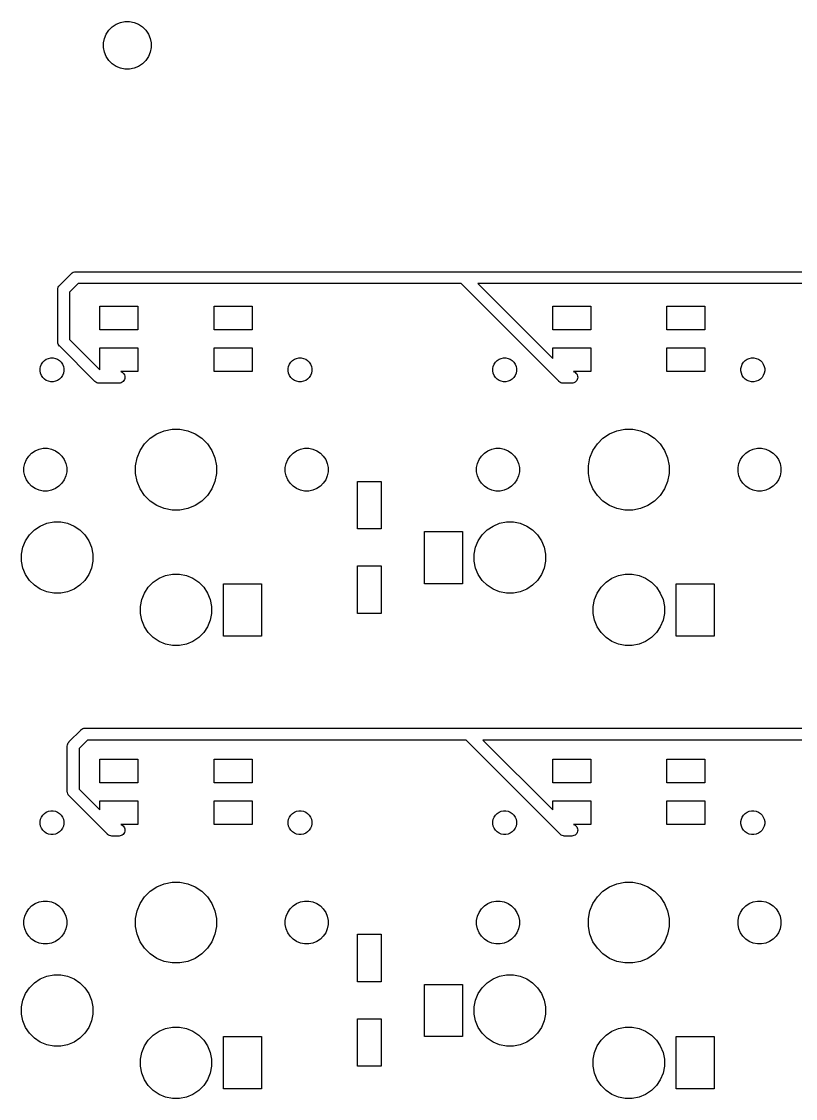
# Model space of a CAD drawing. Extents: x 33 to 239, y -108 to -23.
# Drawn here: x 54.6 to 87.17, y -68.75 to -23.45 of the extents above; entities that cross this region are included whole.
import ezdxf

# ---------------------------------------------------------------- set-up
doc = ezdxf.new("R2010")
doc.units = 0
doc.layers.add('BLACK', color=7, linetype='CONTINUOUS')

msp = doc.modelspace()

# ---------------------------------------------------------------- linework, layer by layer
at = {"layer": 'BLACK', "linetype": 'CONTINUOUS'}
for p, q in [((58.5763, -23.5638), (58.7583, -23.4884)), ((58.7583, -23.4884), (58.9515, -23.45)), ((58.9515, -23.45), (59.1485, -23.45)), ((59.1485, -23.45), (59.3417, -23.4884)), ((59.3417, -23.4884), (59.5237, -23.5638)), ((58.0884, -24.1583), (58.1638, -23.9763)), ((58.1638, -23.9763), (58.2732, -23.8125)), ((58.2732, -23.8125), (58.4125, -23.6732)), ((58.4125, -23.6732), (58.5763, -23.5638)), ((59.5237, -23.5638), (59.6875, -23.6732)), ((59.6875, -23.6732), (59.8268, -23.8125)), ((59.8268, -23.8125), (59.9362, -23.9763)), ((59.9362, -23.9763), (60.0116, -24.1583)), ((58.05, -24.3515), (58.0884, -24.1583)), ((58.05, -24.5485), (58.05, -24.3515)), ((60.0116, -24.1583), (60.05, -24.3515)), ((60.05, -24.3515), (60.05, -24.5485)), ((58.0884, -24.7417), (58.05, -24.5485)), ((58.1638, -24.9237), (58.0884, -24.7417)), ((60.0116, -24.7417), (59.9362, -24.9237)), ((60.05, -24.5485), (60.0116, -24.7417)), ((58.2732, -25.0875), (58.1638, -24.9237)), ((58.4125, -25.2268), (58.2732, -25.0875)), ((58.5763, -25.3362), (58.4125, -25.2268)), ((58.7583, -25.4116), (58.5763, -25.3362)), ((59.5237, -25.3362), (59.3417, -25.4116)), ((59.6875, -25.2268), (59.5237, -25.3362)), ((59.8268, -25.0875), (59.6875, -25.2268)), ((59.9362, -24.9237), (59.8268, -25.0875)), ((58.9515, -25.45), (58.7583, -25.4116)), ((59.1485, -25.45), (58.9515, -25.45)), ((59.3417, -25.4116), (59.1485, -25.45)), ((56.826, -33.9786), (56.875, -33.9738)), ((56.875, -33.9738), (56.8873, -33.975)), ((73.1902, -33.975), (73.2025, -33.9738)), ((73.2025, -33.9738), (73.2148, -33.975)), ((56.2069, -34.5395), (56.6895, -34.0569)), ((56.6895, -34.0569), (56.6974, -34.0474)), ((56.6974, -34.0474), (56.7354, -34.0161)), ((56.7354, -34.0161), (56.7789, -33.9929)), ((56.7789, -33.9929), (56.826, -33.9786)), ((56.8873, -33.975), (73.1902, -33.975)), ((73.2148, -33.975), (92.3002, -33.975)), ((56.1238, -34.725), (56.1286, -34.676)), ((56.125, -34.7373), (56.1238, -34.725)), ((56.125, -36.9127), (56.125, -34.7373)), ((56.1286, -34.676), (56.1429, -34.6289)), ((56.1429, -34.6289), (56.1661, -34.5854)), ((56.1661, -34.5854), (56.1974, -34.5474)), ((56.1974, -34.5474), (56.2069, -34.5395)), ((56.9786, -34.475), (56.625, -34.8286)), ((56.625, -34.8286), (56.625, -36.8214)), ((73.0989, -34.475), (56.9786, -34.475)), ((77.2045, -38.5806), (73.0989, -34.475)), ((92.2089, -34.475), (73.806, -34.475)), ((73.806, -34.475), (76.95, -37.6189)), ((57.9, -36.425), (57.9, -35.425)), ((57.9, -35.425), (59.5, -35.425)), ((59.5, -35.425), (59.5, -36.425)), ((62.7, -36.425), (62.7, -35.425)), ((62.7, -35.425), (64.3, -35.425)), ((64.3, -35.425), (64.3, -36.425)), ((76.95, -36.425), (76.95, -35.425)), ((76.95, -35.425), (78.55, -35.425)), ((78.55, -35.425), (78.55, -36.425)), ((81.75, -36.425), (81.75, -35.425)), ((81.75, -35.425), (83.35, -35.425)), ((83.35, -35.425), (83.35, -36.425)), ((59.5, -36.425), (57.9, -36.425)), ((64.3, -36.425), (62.7, -36.425)), ((78.55, -36.425), (76.95, -36.425)), ((83.35, -36.425), (81.75, -36.425)), ((56.1238, -36.925), (56.125, -36.9127)), ((56.125, -36.9373), (56.1238, -36.925)), ((56.1286, -36.974), (56.125, -36.9373)), ((56.1429, -37.0211), (56.1286, -36.974)), ((56.1661, -37.0646), (56.1429, -37.0211)), ((56.1974, -37.1026), (56.1661, -37.0646)), ((56.2069, -37.1105), (56.1974, -37.1026)), ((57.677, -38.5806), (56.2069, -37.1105)), ((56.625, -36.8214), (57.9, -38.0964)), ((57.9, -38.0964), (57.9, -37.175)), ((57.9, -37.175), (59.5, -37.175)), ((59.5, -37.175), (59.5, -38.175)), ((62.7, -38.175), (62.7, -37.175)), ((62.7, -37.175), (64.3, -37.175)), ((64.3, -37.175), (64.3, -38.175)), ((76.95, -37.6189), (76.95, -37.175)), ((76.95, -37.175), (78.55, -37.175)), ((78.55, -37.175), (78.55, -38.175)), ((81.75, -38.175), (81.75, -37.175)), ((81.75, -37.175), (83.35, -37.175)), ((83.35, -37.175), (83.35, -38.175)), ((55.38, -38.0508), (55.3992, -37.9542)), ((55.38, -38.1492), (55.38, -38.0508)), ((55.3992, -37.9542), (55.4369, -37.8632)), ((55.4369, -37.8632), (55.4916, -37.7813)), ((55.4916, -37.7813), (55.5613, -37.7116)), ((55.5613, -37.7116), (55.6432, -37.6569)), ((55.6432, -37.6569), (55.7342, -37.6192)), ((55.7342, -37.6192), (55.8308, -37.6)), ((55.8308, -37.6), (55.9292, -37.6)), ((55.9292, -37.6), (56.0258, -37.6192)), ((56.0258, -37.6192), (56.1168, -37.6569)), ((56.1168, -37.6569), (56.1987, -37.7116)), ((56.1987, -37.7116), (56.2684, -37.7813)), ((56.2684, -37.7813), (56.3231, -37.8632)), ((56.3231, -37.8632), (56.3608, -37.9542)), ((56.3608, -37.9542), (56.38, -38.0508)), ((56.38, -38.0508), (56.38, -38.1492)), ((65.82, -38.0508), (65.8392, -37.9542)), ((65.82, -38.1492), (65.82, -38.0508)), ((65.8392, -37.9542), (65.8769, -37.8632)), ((65.8769, -37.8632), (65.9316, -37.7813)), ((65.9316, -37.7813), (66.0013, -37.7116)), ((66.0013, -37.7116), (66.0832, -37.6569)), ((66.0832, -37.6569), (66.1742, -37.6192)), ((66.1742, -37.6192), (66.2708, -37.6)), ((66.2708, -37.6), (66.3692, -37.6)), ((66.3692, -37.6), (66.4658, -37.6192)), ((66.4658, -37.6192), (66.5568, -37.6569)), ((66.5568, -37.6569), (66.6387, -37.7116)), ((66.6387, -37.7116), (66.7084, -37.7813)), ((66.7084, -37.7813), (66.7631, -37.8632)), ((66.7631, -37.8632), (66.8008, -37.9542)), ((66.8008, -37.9542), (66.82, -38.0508)), ((66.82, -38.0508), (66.82, -38.1492)), ((74.43, -38.0508), (74.4492, -37.9542)), ((74.43, -38.1492), (74.43, -38.0508)), ((74.4492, -37.9542), (74.4869, -37.8632)), ((74.4869, -37.8632), (74.5416, -37.7813)), ((74.5416, -37.7813), (74.6113, -37.7116)), ((74.6113, -37.7116), (74.6932, -37.6569)), ((74.6932, -37.6569), (74.7842, -37.6192)), ((74.7842, -37.6192), (74.8808, -37.6)), ((74.8808, -37.6), (74.9792, -37.6)), ((74.9792, -37.6), (75.0758, -37.6192)), ((75.0758, -37.6192), (75.1668, -37.6569)), ((75.1668, -37.6569), (75.2487, -37.7116)), ((75.2487, -37.7116), (75.3184, -37.7813)), ((75.3184, -37.7813), (75.3731, -37.8632)), ((75.3731, -37.8632), (75.4108, -37.9542)), ((75.4108, -37.9542), (75.43, -38.0508)), ((75.43, -38.0508), (75.43, -38.1492)), ((84.87, -38.0508), (84.8892, -37.9542)), ((84.87, -38.1492), (84.87, -38.0508)), ((84.8892, -37.9542), (84.9269, -37.8632)), ((84.9269, -37.8632), (84.9816, -37.7813)), ((84.9816, -37.7813), (85.0513, -37.7116)), ((85.0513, -37.7116), (85.1332, -37.6569)), ((85.1332, -37.6569), (85.2242, -37.6192)), ((85.2242, -37.6192), (85.3208, -37.6)), ((85.3208, -37.6), (85.4192, -37.6)), ((85.4192, -37.6), (85.5158, -37.6192)), ((85.5158, -37.6192), (85.6068, -37.6569)), ((85.6068, -37.6569), (85.6887, -37.7116)), ((85.6887, -37.7116), (85.7584, -37.7813)), ((85.7584, -37.7813), (85.8131, -37.8632)), ((85.8131, -37.8632), (85.8508, -37.9542)), ((85.8508, -37.9542), (85.87, -38.0508)), ((85.87, -38.0508), (85.87, -38.1492)), ((55.3992, -38.2458), (55.38, -38.1492)), ((55.4369, -38.3368), (55.3992, -38.2458)), ((55.4916, -38.4187), (55.4369, -38.3368)), ((55.5613, -38.4884), (55.4916, -38.4187)), ((55.6432, -38.5431), (55.5613, -38.4884)), ((56.1987, -38.4884), (56.1168, -38.5431)), ((56.2684, -38.4187), (56.1987, -38.4884)), ((56.3231, -38.3368), (56.2684, -38.4187)), ((56.3608, -38.2458), (56.3231, -38.3368)), ((56.38, -38.1492), (56.3608, -38.2458)), ((59.5, -38.175), (58.7783, -38.175)), ((58.7783, -38.175), (58.7961, -38.1804)), ((58.7961, -38.1804), (58.8396, -38.2036)), ((58.8396, -38.2036), (58.8776, -38.2349)), ((58.8776, -38.2349), (58.9089, -38.2729)), ((58.9089, -38.2729), (58.9321, -38.3164)), ((58.9321, -38.3164), (58.9464, -38.3635)), ((58.9464, -38.4615), (58.9321, -38.5086)), ((58.9464, -38.3635), (58.9512, -38.4125)), ((58.9512, -38.4125), (58.9464, -38.4615)), ((64.3, -38.175), (62.7, -38.175)), ((65.8392, -38.2458), (65.82, -38.1492)), ((65.8769, -38.3368), (65.8392, -38.2458)), ((65.9316, -38.4187), (65.8769, -38.3368)), ((66.0013, -38.4884), (65.9316, -38.4187)), ((66.0832, -38.5431), (66.0013, -38.4884)), ((66.6387, -38.4884), (66.5568, -38.5431)), ((66.7084, -38.4187), (66.6387, -38.4884)), ((66.7631, -38.3368), (66.7084, -38.4187)), ((66.8008, -38.2458), (66.7631, -38.3368)), ((66.82, -38.1492), (66.8008, -38.2458)), ((74.4492, -38.2458), (74.43, -38.1492)), ((74.4869, -38.3368), (74.4492, -38.2458)), ((74.5416, -38.4187), (74.4869, -38.3368)), ((74.6113, -38.4884), (74.5416, -38.4187)), ((74.6932, -38.5431), (74.6113, -38.4884)), ((75.2487, -38.4884), (75.1668, -38.5431)), ((75.3184, -38.4187), (75.2487, -38.4884)), ((75.3731, -38.3368), (75.3184, -38.4187)), ((75.4108, -38.2458), (75.3731, -38.3368)), ((75.43, -38.1492), (75.4108, -38.2458)), ((78.55, -38.175), (77.8283, -38.175)), ((77.8283, -38.175), (77.8461, -38.1804)), ((77.8461, -38.1804), (77.8896, -38.2036)), ((77.8896, -38.2036), (77.9276, -38.2349)), ((77.9276, -38.2349), (77.9589, -38.2729)), ((77.9589, -38.2729), (77.9821, -38.3164)), ((77.9821, -38.3164), (77.9964, -38.3635)), ((77.9964, -38.4615), (77.9821, -38.5086)), ((77.9964, -38.3635), (78.0012, -38.4125)), ((78.0012, -38.4125), (77.9964, -38.4615)), ((83.35, -38.175), (81.75, -38.175)), ((84.8892, -38.2458), (84.87, -38.1492)), ((84.9269, -38.3368), (84.8892, -38.2458)), ((84.9816, -38.4187), (84.9269, -38.3368)), ((85.0513, -38.4884), (84.9816, -38.4187)), ((85.1332, -38.5431), (85.0513, -38.4884)), ((85.6887, -38.4884), (85.6068, -38.5431)), ((85.7584, -38.4187), (85.6887, -38.4884)), ((85.8131, -38.3368), (85.7584, -38.4187)), ((85.8508, -38.2458), (85.8131, -38.3368)), ((85.87, -38.1492), (85.8508, -38.2458)), ((55.7342, -38.5808), (55.6432, -38.5431)), ((55.8308, -38.6), (55.7342, -38.5808)), ((55.9292, -38.6), (55.8308, -38.6)), ((56.0258, -38.5808), (55.9292, -38.6)), ((56.1168, -38.5431), (56.0258, -38.5808)), ((57.6849, -38.5901), (57.677, -38.5806)), ((57.7229, -38.6214), (57.6849, -38.5901)), ((57.7664, -38.6446), (57.7229, -38.6214)), ((57.8135, -38.6589), (57.7664, -38.6446)), ((57.8625, -38.6637), (57.8135, -38.6589)), ((57.8748, -38.6625), (57.8625, -38.6637)), ((58.7123, -38.6625), (57.8748, -38.6625)), ((58.749, -38.6589), (58.7123, -38.6625)), ((58.7961, -38.6446), (58.749, -38.6589)), ((58.8396, -38.6214), (58.7961, -38.6446)), ((58.8776, -38.5901), (58.8396, -38.6214)), ((58.9089, -38.5521), (58.8776, -38.5901)), ((58.9321, -38.5086), (58.9089, -38.5521)), ((66.1742, -38.5808), (66.0832, -38.5431)), ((66.2708, -38.6), (66.1742, -38.5808)), ((66.3692, -38.6), (66.2708, -38.6)), ((66.4658, -38.5808), (66.3692, -38.6)), ((66.5568, -38.5431), (66.4658, -38.5808)), ((74.7842, -38.5808), (74.6932, -38.5431)), ((74.8808, -38.6), (74.7842, -38.5808)), ((74.9792, -38.6), (74.8808, -38.6)), ((75.0758, -38.5808), (74.9792, -38.6)), ((75.1668, -38.5431), (75.0758, -38.5808)), ((77.2124, -38.5901), (77.2045, -38.5806)), ((77.2504, -38.6214), (77.2124, -38.5901)), ((77.2939, -38.6446), (77.2504, -38.6214)), ((77.341, -38.6589), (77.2939, -38.6446)), ((77.3777, -38.6625), (77.341, -38.6589)), ((77.39, -38.6637), (77.3777, -38.6625)), ((77.3777, -38.6625), (77.3777, -38.6625)), ((77.4023, -38.6625), (77.39, -38.6637)), ((77.7623, -38.6625), (77.4023, -38.6625)), ((77.799, -38.6589), (77.7623, -38.6625)), ((77.8461, -38.6446), (77.799, -38.6589)), ((77.8896, -38.6214), (77.8461, -38.6446)), ((77.9276, -38.5901), (77.8896, -38.6214)), ((77.9589, -38.5521), (77.9276, -38.5901)), ((77.9821, -38.5086), (77.9589, -38.5521)), ((85.2242, -38.5808), (85.1332, -38.5431)), ((85.3208, -38.6), (85.2242, -38.5808)), ((85.4192, -38.6), (85.3208, -38.6)), ((85.5158, -38.5808), (85.4192, -38.6)), ((85.6068, -38.5431), (85.5158, -38.5808)), ((60.2947, -40.7935), (60.6041, -40.6653)), ((60.6041, -40.6653), (60.9326, -40.6)), ((60.9326, -40.6), (61.2674, -40.6)), ((61.2674, -40.6), (61.5959, -40.6653)), ((61.5959, -40.6653), (61.9053, -40.7935)), ((79.3447, -40.7935), (79.6541, -40.6653)), ((79.6541, -40.6653), (79.9826, -40.6)), ((79.9826, -40.6), (80.3174, -40.6)), ((80.3174, -40.6), (80.6459, -40.6653)), ((80.6459, -40.6653), (80.9553, -40.7935)), ((59.5935, -41.4947), (59.7795, -41.2163)), ((59.7795, -41.2163), (60.0163, -40.9795)), ((60.0163, -40.9795), (60.2947, -40.7935)), ((61.9053, -40.7935), (62.1837, -40.9795)), ((62.1837, -40.9795), (62.4205, -41.2163)), ((62.4205, -41.2163), (62.6065, -41.4947)), ((78.6435, -41.4947), (78.8295, -41.2163)), ((78.8295, -41.2163), (79.0663, -40.9795)), ((79.0663, -40.9795), (79.3447, -40.7935)), ((80.9553, -40.7935), (81.2337, -40.9795)), ((81.2337, -40.9795), (81.4705, -41.2163)), ((81.4705, -41.2163), (81.6565, -41.4947)), ((54.9009, -41.7263), (55.0263, -41.6009)), ((55.0263, -41.6009), (55.1737, -41.5024)), ((55.1737, -41.5024), (55.3375, -41.4346)), ((55.3375, -41.4346), (55.5114, -41.4)), ((55.5114, -41.4), (55.6886, -41.4)), ((55.6886, -41.4), (55.8625, -41.4346)), ((55.8625, -41.4346), (56.0263, -41.5024)), ((56.0263, -41.5024), (56.1737, -41.6009)), ((56.1737, -41.6009), (56.2991, -41.7263)), ((59.4653, -41.8041), (59.5935, -41.4947)), ((62.6065, -41.4947), (62.7347, -41.8041)), ((65.9009, -41.7263), (66.0263, -41.6009)), ((66.0263, -41.6009), (66.1737, -41.5024)), ((66.1737, -41.5024), (66.3375, -41.4346)), ((66.3375, -41.4346), (66.5114, -41.4)), ((66.5114, -41.4), (66.6886, -41.4)), ((66.6886, -41.4), (66.8625, -41.4346)), ((66.8625, -41.4346), (67.0263, -41.5024)), ((67.0263, -41.5024), (67.1737, -41.6009)), ((67.1737, -41.6009), (67.2991, -41.7263)), ((73.9509, -41.7263), (74.0763, -41.6009)), ((74.0763, -41.6009), (74.2237, -41.5024)), ((74.2237, -41.5024), (74.3875, -41.4346)), ((74.3875, -41.4346), (74.5614, -41.4)), ((74.5614, -41.4), (74.7386, -41.4)), ((74.7386, -41.4), (74.9125, -41.4346)), ((74.9125, -41.4346), (75.0763, -41.5024)), ((75.0763, -41.5024), (75.2237, -41.6009)), ((75.2237, -41.6009), (75.3491, -41.7263)), ((78.5153, -41.8041), (78.6435, -41.4947)), ((81.6565, -41.4947), (81.7847, -41.8041)), ((84.9509, -41.7263), (85.0763, -41.6009)), ((85.0763, -41.6009), (85.2237, -41.5024)), ((85.2237, -41.5024), (85.3875, -41.4346)), ((85.3875, -41.4346), (85.5614, -41.4)), ((85.5614, -41.4), (85.7386, -41.4)), ((85.7386, -41.4), (85.9125, -41.4346)), ((85.9125, -41.4346), (86.0763, -41.5024)), ((86.0763, -41.5024), (86.2237, -41.6009)), ((86.2237, -41.6009), (86.3491, -41.7263)), ((54.7, -42.2114), (54.7346, -42.0375)), ((54.7346, -42.0375), (54.8024, -41.8737)), ((54.8024, -41.8737), (54.9009, -41.7263)), ((56.2991, -41.7263), (56.3976, -41.8737)), ((56.3976, -41.8737), (56.4654, -42.0375)), ((56.4654, -42.0375), (56.5, -42.2114)), ((59.4, -42.1326), (59.4653, -41.8041)), ((62.7347, -41.8041), (62.8, -42.1326)), ((65.7, -42.2114), (65.7346, -42.0375)), ((65.7346, -42.0375), (65.8024, -41.8737)), ((65.8024, -41.8737), (65.9009, -41.7263)), ((67.2991, -41.7263), (67.3976, -41.8737)), ((67.3976, -41.8737), (67.4654, -42.0375)), ((67.4654, -42.0375), (67.5, -42.2114)), ((73.75, -42.2114), (73.7846, -42.0375)), ((73.7846, -42.0375), (73.8524, -41.8737)), ((73.8524, -41.8737), (73.9509, -41.7263)), ((75.3491, -41.7263), (75.4476, -41.8737)), ((75.4476, -41.8737), (75.5154, -42.0375)), ((75.5154, -42.0375), (75.55, -42.2114)), ((78.45, -42.1326), (78.5153, -41.8041)), ((81.7847, -41.8041), (81.85, -42.1326)), ((84.75, -42.2114), (84.7846, -42.0375)), ((84.7846, -42.0375), (84.8524, -41.8737)), ((84.8524, -41.8737), (84.9509, -41.7263)), ((86.3491, -41.7263), (86.4476, -41.8737)), ((86.4476, -41.8737), (86.5154, -42.0375)), ((86.5154, -42.0375), (86.55, -42.2114)), ((54.7, -42.3886), (54.7, -42.2114)), ((54.7346, -42.5625), (54.7, -42.3886)), ((54.8024, -42.7263), (54.7346, -42.5625)), ((56.4654, -42.5625), (56.3976, -42.7263)), ((56.5, -42.3886), (56.4654, -42.5625)), ((56.5, -42.2114), (56.5, -42.3886)), ((59.4, -42.4674), (59.4, -42.1326)), ((59.4653, -42.7959), (59.4, -42.4674)), ((62.8, -42.4674), (62.7347, -42.7959)), ((62.8, -42.1326), (62.8, -42.4674)), ((65.7, -42.3886), (65.7, -42.2114)), ((65.7346, -42.5625), (65.7, -42.3886)), ((65.8024, -42.7263), (65.7346, -42.5625)), ((67.4654, -42.5625), (67.3976, -42.7263)), ((67.5, -42.3886), (67.4654, -42.5625)), ((67.5, -42.2114), (67.5, -42.3886)), ((73.75, -42.3886), (73.75, -42.2114)), ((73.7846, -42.5625), (73.75, -42.3886)), ((73.8524, -42.7263), (73.7846, -42.5625)), ((75.5154, -42.5625), (75.4476, -42.7263)), ((75.55, -42.3886), (75.5154, -42.5625)), ((75.55, -42.2114), (75.55, -42.3886)), ((78.45, -42.4674), (78.45, -42.1326)), ((78.5153, -42.7959), (78.45, -42.4674)), ((81.85, -42.4674), (81.7847, -42.7959)), ((81.85, -42.1326), (81.85, -42.4674)), ((84.75, -42.3886), (84.75, -42.2114)), ((84.7846, -42.5625), (84.75, -42.3886)), ((84.8524, -42.7263), (84.7846, -42.5625)), ((86.5154, -42.5625), (86.4476, -42.7263)), ((86.55, -42.3886), (86.5154, -42.5625)), ((86.55, -42.2114), (86.55, -42.3886)), ((54.9009, -42.8737), (54.8024, -42.7263)), ((55.0263, -42.9991), (54.9009, -42.8737)), ((55.1737, -43.0976), (55.0263, -42.9991)), ((56.1737, -42.9991), (56.0263, -43.0976)), ((56.2991, -42.8737), (56.1737, -42.9991)), ((56.3976, -42.7263), (56.2991, -42.8737)), ((59.5935, -43.1053), (59.4653, -42.7959)), ((62.7347, -42.7959), (62.6065, -43.1053)), ((65.9009, -42.8737), (65.8024, -42.7263)), ((66.0263, -42.9991), (65.9009, -42.8737)), ((66.1737, -43.0976), (66.0263, -42.9991)), ((67.1737, -42.9991), (67.0263, -43.0976)), ((67.2991, -42.8737), (67.1737, -42.9991)), ((67.3976, -42.7263), (67.2991, -42.8737)), ((68.7312, -44.7937), (68.7312, -42.7937)), ((68.7312, -42.7937), (69.7312, -42.7937)), ((69.7312, -42.7937), (69.7312, -44.7937)), ((73.9509, -42.8737), (73.8524, -42.7263)), ((74.0763, -42.9991), (73.9509, -42.8737)), ((74.2237, -43.0976), (74.0763, -42.9991)), ((75.2237, -42.9991), (75.0763, -43.0976)), ((75.3491, -42.8737), (75.2237, -42.9991)), ((75.4476, -42.7263), (75.3491, -42.8737)), ((78.6435, -43.1053), (78.5153, -42.7959)), ((81.7847, -42.7959), (81.6565, -43.1053)), ((84.9509, -42.8737), (84.8524, -42.7263)), ((85.0763, -42.9991), (84.9509, -42.8737)), ((85.2237, -43.0976), (85.0763, -42.9991)), ((86.2237, -42.9991), (86.0763, -43.0976)), ((86.3491, -42.8737), (86.2237, -42.9991)), ((86.4476, -42.7263), (86.3491, -42.8737)), ((55.3375, -43.1654), (55.1737, -43.0976)), ((55.5114, -43.2), (55.3375, -43.1654)), ((55.6886, -43.2), (55.5114, -43.2)), ((55.8625, -43.1654), (55.6886, -43.2)), ((56.0263, -43.0976), (55.8625, -43.1654)), ((59.7795, -43.3837), (59.5935, -43.1053)), ((60.0163, -43.6205), (59.7795, -43.3837)), ((62.4205, -43.3837), (62.1837, -43.6205)), ((62.6065, -43.1053), (62.4205, -43.3837)), ((66.3375, -43.1654), (66.1737, -43.0976)), ((66.5114, -43.2), (66.3375, -43.1654)), ((66.6886, -43.2), (66.5114, -43.2)), ((66.8625, -43.1654), (66.6886, -43.2)), ((67.0263, -43.0976), (66.8625, -43.1654)), ((74.3875, -43.1654), (74.2237, -43.0976)), ((74.5614, -43.2), (74.3875, -43.1654)), ((74.7386, -43.2), (74.5614, -43.2)), ((74.9125, -43.1654), (74.7386, -43.2)), ((75.0763, -43.0976), (74.9125, -43.1654)), ((78.8295, -43.3837), (78.6435, -43.1053)), ((79.0663, -43.6205), (78.8295, -43.3837)), ((81.4705, -43.3837), (81.2337, -43.6205)), ((81.6565, -43.1053), (81.4705, -43.3837)), ((85.3875, -43.1654), (85.2237, -43.0976)), ((85.5614, -43.2), (85.3875, -43.1654)), ((85.7386, -43.2), (85.5614, -43.2)), ((85.9125, -43.1654), (85.7386, -43.2)), ((86.0763, -43.0976), (85.9125, -43.1654)), ((60.2947, -43.8065), (60.0163, -43.6205)), ((60.6041, -43.9347), (60.2947, -43.8065)), ((60.9326, -44), (60.6041, -43.9347)), ((61.5959, -43.9347), (61.2674, -44)), ((61.9053, -43.8065), (61.5959, -43.9347)), ((62.1837, -43.6205), (61.9053, -43.8065)), ((79.3447, -43.8065), (79.0663, -43.6205)), ((79.6541, -43.9347), (79.3447, -43.8065)), ((79.9826, -44), (79.6541, -43.9347)), ((80.6459, -43.9347), (80.3174, -44)), ((80.9553, -43.8065), (80.6459, -43.9347)), ((81.2337, -43.6205), (80.9553, -43.8065)), ((61.2674, -44), (60.9326, -44)), ((80.3174, -44), (79.9826, -44)), ((54.9349, -45.0438), (55.1438, -44.8349)), ((55.1438, -44.8349), (55.3895, -44.6707)), ((55.3895, -44.6707), (55.6625, -44.5576)), ((55.6625, -44.5576), (55.9523, -44.5)), ((55.9523, -44.5), (56.2477, -44.5)), ((56.2477, -44.5), (56.5375, -44.5576)), ((56.5375, -44.5576), (56.8105, -44.6707)), ((56.8105, -44.6707), (57.0562, -44.8349)), ((57.0562, -44.8349), (57.2651, -45.0438)), ((69.7312, -44.7937), (68.7312, -44.7937)), ((73.9849, -45.0438), (74.1938, -44.8349)), ((74.1938, -44.8349), (74.4395, -44.6707)), ((74.4395, -44.6707), (74.7125, -44.5576)), ((74.7125, -44.5576), (75.0023, -44.5)), ((75.0023, -44.5), (75.2977, -44.5)), ((75.2977, -44.5), (75.5875, -44.5576)), ((75.5875, -44.5576), (75.8605, -44.6707)), ((75.8605, -44.6707), (76.1062, -44.8349)), ((76.1062, -44.8349), (76.3151, -45.0438)), ((54.6576, -45.5625), (54.7707, -45.2895)), ((54.7707, -45.2895), (54.9349, -45.0438)), ((57.2651, -45.0438), (57.4293, -45.2895)), ((57.4293, -45.2895), (57.5424, -45.5625)), ((71.55, -47.1), (71.55, -44.9)), ((71.55, -44.9), (73.15, -44.9)), ((73.15, -44.9), (73.15, -47.1)), ((73.7076, -45.5625), (73.8207, -45.2895)), ((73.8207, -45.2895), (73.9849, -45.0438)), ((76.3151, -45.0438), (76.4793, -45.2895)), ((76.4793, -45.2895), (76.5924, -45.5625)), ((54.6, -45.8523), (54.6576, -45.5625)), ((57.5424, -45.5625), (57.6, -45.8523)), ((73.65, -45.8523), (73.7076, -45.5625)), ((76.5924, -45.5625), (76.65, -45.8523)), ((54.6, -46.1477), (54.6, -45.8523)), ((54.6576, -46.4375), (54.6, -46.1477)), ((57.6, -46.1477), (57.5424, -46.4375)), ((57.6, -45.8523), (57.6, -46.1477)), ((73.65, -46.1477), (73.65, -45.8523)), ((73.7076, -46.4375), (73.65, -46.1477)), ((76.65, -46.1477), (76.5924, -46.4375)), ((76.65, -45.8523), (76.65, -46.1477)), ((54.7707, -46.7105), (54.6576, -46.4375)), ((57.5424, -46.4375), (57.4293, -46.7105)), ((68.7312, -48.3437), (68.7312, -46.3437)), ((68.7312, -46.3437), (69.7312, -46.3437)), ((69.7312, -46.3437), (69.7312, -48.3437)), ((73.8207, -46.7105), (73.7076, -46.4375)), ((76.5924, -46.4375), (76.4793, -46.7105)), ((54.9349, -46.9562), (54.7707, -46.7105)), ((55.1438, -47.1651), (54.9349, -46.9562)), ((57.2651, -46.9562), (57.0562, -47.1651)), ((57.4293, -46.7105), (57.2651, -46.9562)), ((59.9349, -47.2438), (60.1438, -47.0349)), ((60.1438, -47.0349), (60.3895, -46.8707)), ((60.3895, -46.8707), (60.6625, -46.7576)), ((60.6625, -46.7576), (60.9523, -46.7)), ((60.9523, -46.7), (61.2477, -46.7)), ((61.2477, -46.7), (61.5375, -46.7576)), ((61.5375, -46.7576), (61.8105, -46.8707)), ((61.8105, -46.8707), (62.0562, -47.0349)), ((62.0562, -47.0349), (62.2651, -47.2438)), ((63.1, -49.3), (63.1, -47.1)), ((63.1, -47.1), (64.7, -47.1)), ((64.7, -47.1), (64.7, -49.3)), ((73.15, -47.1), (71.55, -47.1)), ((73.9849, -46.9562), (73.8207, -46.7105)), ((74.1938, -47.1651), (73.9849, -46.9562)), ((76.3151, -46.9562), (76.1062, -47.1651)), ((76.4793, -46.7105), (76.3151, -46.9562)), ((78.9849, -47.2438), (79.1938, -47.0349)), ((79.1938, -47.0349), (79.4395, -46.8707)), ((79.4395, -46.8707), (79.7125, -46.7576)), ((79.7125, -46.7576), (80.0023, -46.7)), ((80.0023, -46.7), (80.2977, -46.7)), ((80.2977, -46.7), (80.5875, -46.7576)), ((80.5875, -46.7576), (80.8605, -46.8707)), ((80.8605, -46.8707), (81.1062, -47.0349)), ((81.1062, -47.0349), (81.3151, -47.2438)), ((82.15, -49.3), (82.15, -47.1)), ((82.15, -47.1), (83.75, -47.1)), ((83.75, -47.1), (83.75, -49.3)), ((55.3895, -47.3293), (55.1438, -47.1651)), ((55.6625, -47.4424), (55.3895, -47.3293)), ((55.9523, -47.5), (55.6625, -47.4424)), ((56.2477, -47.5), (55.9523, -47.5)), ((56.5375, -47.4424), (56.2477, -47.5)), ((56.8105, -47.3293), (56.5375, -47.4424)), ((57.0562, -47.1651), (56.8105, -47.3293)), ((59.6576, -47.7625), (59.7707, -47.4895)), ((59.7707, -47.4895), (59.9349, -47.2438)), ((62.2651, -47.2438), (62.4293, -47.4895)), ((62.4293, -47.4895), (62.5424, -47.7625)), ((74.4395, -47.3293), (74.1938, -47.1651)), ((74.7125, -47.4424), (74.4395, -47.3293)), ((75.0023, -47.5), (74.7125, -47.4424)), ((75.2977, -47.5), (75.0023, -47.5)), ((75.5875, -47.4424), (75.2977, -47.5)), ((75.8605, -47.3293), (75.5875, -47.4424)), ((76.1062, -47.1651), (75.8605, -47.3293)), ((78.7076, -47.7625), (78.8207, -47.4895)), ((78.8207, -47.4895), (78.9849, -47.2438)), ((81.3151, -47.2438), (81.4793, -47.4895)), ((81.4793, -47.4895), (81.5924, -47.7625)), ((59.6, -48.0523), (59.6576, -47.7625)), ((62.5424, -47.7625), (62.6, -48.0523)), ((78.65, -48.0523), (78.7076, -47.7625)), ((81.5924, -47.7625), (81.65, -48.0523)), ((59.6, -48.3477), (59.6, -48.0523)), ((59.6576, -48.6375), (59.6, -48.3477)), ((62.6, -48.3477), (62.5424, -48.6375)), ((62.6, -48.0523), (62.6, -48.3477)), ((69.7312, -48.3437), (68.7312, -48.3437)), ((78.65, -48.3477), (78.65, -48.0523)), ((78.7076, -48.6375), (78.65, -48.3477)), ((81.65, -48.3477), (81.5924, -48.6375)), ((81.65, -48.0523), (81.65, -48.3477)), ((59.7707, -48.9105), (59.6576, -48.6375)), ((59.9349, -49.1562), (59.7707, -48.9105)), ((62.4293, -48.9105), (62.2651, -49.1562)), ((62.5424, -48.6375), (62.4293, -48.9105)), ((78.8207, -48.9105), (78.7076, -48.6375)), ((78.9849, -49.1562), (78.8207, -48.9105)), ((81.4793, -48.9105), (81.3151, -49.1562)), ((81.5924, -48.6375), (81.4793, -48.9105)), ((60.1438, -49.3651), (59.9349, -49.1562)), ((60.3895, -49.5293), (60.1438, -49.3651)), ((62.0562, -49.3651), (61.8105, -49.5293)), ((62.2651, -49.1562), (62.0562, -49.3651)), ((64.7, -49.3), (63.1, -49.3)), ((79.1938, -49.3651), (78.9849, -49.1562)), ((79.4395, -49.5293), (79.1938, -49.3651)), ((81.1062, -49.3651), (80.8605, -49.5293)), ((81.3151, -49.1562), (81.1062, -49.3651)), ((83.75, -49.3), (82.15, -49.3)), ((60.6625, -49.6424), (60.3895, -49.5293)), ((60.9523, -49.7), (60.6625, -49.6424)), ((61.2477, -49.7), (60.9523, -49.7)), ((61.5375, -49.6424), (61.2477, -49.7)), ((61.8105, -49.5293), (61.5375, -49.6424)), ((79.7125, -49.6424), (79.4395, -49.5293)), ((80.0023, -49.7), (79.7125, -49.6424)), ((80.2977, -49.7), (80.0023, -49.7)), ((80.5875, -49.6424), (80.2977, -49.7)), ((80.8605, -49.5293), (80.5875, -49.6424)), ((56.6069, -53.7395), (57.0895, -53.2569)), ((57.0895, -53.2569), (57.0974, -53.2474)), ((57.0974, -53.2474), (57.1354, -53.2161)), ((57.1354, -53.2161), (57.1789, -53.1929)), ((57.1789, -53.1929), (57.226, -53.1786)), ((57.226, -53.1786), (57.275, -53.1738)), ((57.275, -53.1738), (57.2873, -53.175)), ((57.2873, -53.175), (73.4002, -53.175)), ((73.4002, -53.175), (73.4125, -53.1738)), ((73.4125, -53.1738), (73.4248, -53.175)), ((73.4248, -53.175), (111.5, -53.175)), ((56.5238, -53.925), (56.5286, -53.876)), ((56.5286, -53.876), (56.5429, -53.8289)), ((56.5429, -53.8289), (56.5661, -53.7854)), ((56.5661, -53.7854), (56.5974, -53.7474)), ((56.5974, -53.7474), (56.6069, -53.7395)), ((57.3786, -53.675), (57.025, -54.0286)), ((73.3089, -53.675), (57.3786, -53.675)), ((77.2645, -57.6306), (73.3089, -53.675)), ((111.409, -53.675), (74.0161, -53.675)), ((74.0161, -53.675), (76.95, -56.6089)), ((56.525, -53.9373), (56.5238, -53.925)), ((56.525, -55.8252), (56.525, -53.9373)), ((57.025, -54.0286), (57.025, -55.7339)), ((57.9, -55.475), (57.9, -54.475)), ((57.9, -54.475), (59.5, -54.475)), ((59.5, -54.475), (59.5, -55.475)), ((62.7, -55.475), (62.7, -54.475)), ((62.7, -54.475), (64.3, -54.475)), ((64.3, -54.475), (64.3, -55.475)), ((76.95, -55.475), (76.95, -54.475)), ((76.95, -54.475), (78.55, -54.475)), ((78.55, -54.475), (78.55, -55.475)), ((81.75, -55.475), (81.75, -54.475)), ((81.75, -54.475), (83.35, -54.475)), ((83.35, -54.475), (83.35, -55.475)), ((59.5, -55.475), (57.9, -55.475)), ((64.3, -55.475), (62.7, -55.475)), ((78.55, -55.475), (76.95, -55.475)), ((83.35, -55.475), (81.75, -55.475)), ((56.5238, -55.8375), (56.525, -55.8252)), ((56.525, -55.8498), (56.5238, -55.8375)), ((56.5286, -55.8865), (56.525, -55.8498)), ((56.5429, -55.9336), (56.5286, -55.8865)), ((56.5661, -55.9771), (56.5429, -55.9336)), ((56.5974, -56.0151), (56.5661, -55.9771)), ((56.6069, -56.023), (56.5974, -56.0151)), ((58.2145, -57.6306), (56.6069, -56.023)), ((57.025, -55.7339), (57.9, -56.6089)), ((57.9, -56.6089), (57.9, -56.225)), ((57.9, -56.225), (59.5, -56.225)), ((59.5, -56.225), (59.5, -57.225)), ((62.7, -57.225), (62.7, -56.225)), ((62.7, -56.225), (64.3, -56.225)), ((64.3, -56.225), (64.3, -57.225)), ((76.95, -56.6089), (76.95, -56.225)), ((76.95, -56.225), (78.55, -56.225)), ((78.55, -56.225), (78.55, -57.225)), ((81.75, -57.225), (81.75, -56.225)), ((81.75, -56.225), (83.35, -56.225)), ((83.35, -56.225), (83.35, -57.225)), ((55.38, -57.1008), (55.3992, -57.0042)), ((55.3992, -57.0042), (55.4369, -56.9132)), ((55.4369, -56.9132), (55.4916, -56.8313)), ((55.4916, -56.8313), (55.5613, -56.7616)), ((55.5613, -56.7616), (55.6432, -56.7069)), ((55.6432, -56.7069), (55.7342, -56.6692)), ((55.7342, -56.6692), (55.8308, -56.65)), ((55.8308, -56.65), (55.9292, -56.65)), ((55.9292, -56.65), (56.0258, -56.6692)), ((56.0258, -56.6692), (56.1168, -56.7069)), ((56.1168, -56.7069), (56.1987, -56.7616)), ((56.1987, -56.7616), (56.2684, -56.8313)), ((56.2684, -56.8313), (56.3231, -56.9132)), ((56.3231, -56.9132), (56.3608, -57.0042)), ((56.3608, -57.0042), (56.38, -57.1008)), ((65.82, -57.1008), (65.8392, -57.0042)), ((65.8392, -57.0042), (65.8769, -56.9132)), ((65.8769, -56.9132), (65.9316, -56.8313)), ((65.9316, -56.8313), (66.0013, -56.7616)), ((66.0013, -56.7616), (66.0832, -56.7069)), ((66.0832, -56.7069), (66.1742, -56.6692)), ((66.1742, -56.6692), (66.2708, -56.65)), ((66.2708, -56.65), (66.3692, -56.65)), ((66.3692, -56.65), (66.4658, -56.6692)), ((66.4658, -56.6692), (66.5568, -56.7069)), ((66.5568, -56.7069), (66.6387, -56.7616)), ((66.6387, -56.7616), (66.7084, -56.8313)), ((66.7084, -56.8313), (66.7631, -56.9132)), ((66.7631, -56.9132), (66.8008, -57.0042)), ((66.8008, -57.0042), (66.82, -57.1008)), ((74.43, -57.1008), (74.4492, -57.0042)), ((74.4492, -57.0042), (74.4869, -56.9132)), ((74.4869, -56.9132), (74.5416, -56.8313)), ((74.5416, -56.8313), (74.6113, -56.7616)), ((74.6113, -56.7616), (74.6932, -56.7069)), ((74.6932, -56.7069), (74.7842, -56.6692)), ((74.7842, -56.6692), (74.8808, -56.65)), ((74.8808, -56.65), (74.9792, -56.65)), ((74.9792, -56.65), (75.0758, -56.6692)), ((75.0758, -56.6692), (75.1668, -56.7069)), ((75.1668, -56.7069), (75.2487, -56.7616)), ((75.2487, -56.7616), (75.3184, -56.8313)), ((75.3184, -56.8313), (75.3731, -56.9132)), ((75.3731, -56.9132), (75.4108, -57.0042)), ((75.4108, -57.0042), (75.43, -57.1008)), ((84.87, -57.1008), (84.8892, -57.0042)), ((84.8892, -57.0042), (84.9269, -56.9132)), ((84.9269, -56.9132), (84.9816, -56.8313)), ((84.9816, -56.8313), (85.0513, -56.7616)), ((85.0513, -56.7616), (85.1332, -56.7069)), ((85.1332, -56.7069), (85.2242, -56.6692)), ((85.2242, -56.6692), (85.3208, -56.65)), ((85.3208, -56.65), (85.4192, -56.65)), ((85.4192, -56.65), (85.5158, -56.6692)), ((85.5158, -56.6692), (85.6068, -56.7069)), ((85.6068, -56.7069), (85.6887, -56.7616)), ((85.6887, -56.7616), (85.7584, -56.8313)), ((85.7584, -56.8313), (85.8131, -56.9132)), ((85.8131, -56.9132), (85.8508, -57.0042)), ((85.8508, -57.0042), (85.87, -57.1008)), ((55.38, -57.1992), (55.38, -57.1008)), ((55.3992, -57.2958), (55.38, -57.1992)), ((55.4369, -57.3868), (55.3992, -57.2958)), ((55.4916, -57.4687), (55.4369, -57.3868)), ((55.5613, -57.5384), (55.4916, -57.4687)), ((56.2684, -57.4687), (56.1987, -57.5384)), ((56.3231, -57.3868), (56.2684, -57.4687)), ((56.3608, -57.2958), (56.3231, -57.3868)), ((56.38, -57.1992), (56.3608, -57.2958)), ((56.38, -57.1008), (56.38, -57.1992)), ((59.5, -57.225), (58.7783, -57.225)), ((58.7783, -57.225), (58.7961, -57.2304)), ((58.7961, -57.2304), (58.8396, -57.2536)), ((58.8396, -57.2536), (58.8776, -57.2849)), ((58.8776, -57.2849), (58.9089, -57.3229)), ((58.9089, -57.3229), (58.9321, -57.3664)), ((58.9321, -57.3664), (58.9464, -57.4135)), ((58.9464, -57.5115), (58.9321, -57.5586)), ((58.9464, -57.4135), (58.9512, -57.4625)), ((58.9512, -57.4625), (58.9464, -57.5115)), ((64.3, -57.225), (62.7, -57.225)), ((65.82, -57.1992), (65.82, -57.1008)), ((65.8392, -57.2958), (65.82, -57.1992)), ((65.8769, -57.3868), (65.8392, -57.2958)), ((65.9316, -57.4687), (65.8769, -57.3868)), ((66.0013, -57.5384), (65.9316, -57.4687)), ((66.7084, -57.4687), (66.6387, -57.5384)), ((66.7631, -57.3868), (66.7084, -57.4687)), ((66.8008, -57.2958), (66.7631, -57.3868)), ((66.82, -57.1992), (66.8008, -57.2958)), ((66.82, -57.1008), (66.82, -57.1992)), ((74.43, -57.1992), (74.43, -57.1008)), ((74.4492, -57.2958), (74.43, -57.1992)), ((74.4869, -57.3868), (74.4492, -57.2958)), ((74.5416, -57.4687), (74.4869, -57.3868)), ((74.6113, -57.5384), (74.5416, -57.4687)), ((75.3184, -57.4687), (75.2487, -57.5384)), ((75.3731, -57.3868), (75.3184, -57.4687)), ((75.4108, -57.2958), (75.3731, -57.3868)), ((75.43, -57.1992), (75.4108, -57.2958)), ((75.43, -57.1008), (75.43, -57.1992)), ((78.55, -57.225), (77.8283, -57.225)), ((77.8283, -57.225), (77.8461, -57.2304)), ((77.8461, -57.2304), (77.8896, -57.2536)), ((77.8896, -57.2536), (77.9276, -57.2849)), ((77.9276, -57.2849), (77.9589, -57.3229)), ((77.9589, -57.3229), (77.9821, -57.3664)), ((77.9821, -57.3664), (77.9964, -57.4135)), ((77.9964, -57.5115), (77.9821, -57.5586)), ((77.9964, -57.4135), (78.0012, -57.4625)), ((78.0012, -57.4625), (77.9964, -57.5115)), ((83.35, -57.225), (81.75, -57.225)), ((84.87, -57.1992), (84.87, -57.1008)), ((84.8892, -57.2958), (84.87, -57.1992)), ((84.9269, -57.3868), (84.8892, -57.2958)), ((84.9816, -57.4687), (84.9269, -57.3868)), ((85.0513, -57.5384), (84.9816, -57.4687)), ((85.7584, -57.4687), (85.6887, -57.5384)), ((85.8131, -57.3868), (85.7584, -57.4687)), ((85.8508, -57.2958), (85.8131, -57.3868)), ((85.87, -57.1992), (85.8508, -57.2958)), ((85.87, -57.1008), (85.87, -57.1992)), ((55.6432, -57.5931), (55.5613, -57.5384)), ((55.7342, -57.6308), (55.6432, -57.5931)), ((55.8308, -57.65), (55.7342, -57.6308)), ((55.9292, -57.65), (55.8308, -57.65)), ((56.0258, -57.6308), (55.9292, -57.65)), ((56.1168, -57.5931), (56.0258, -57.6308)), ((56.1987, -57.5384), (56.1168, -57.5931)), ((58.2224, -57.6401), (58.2145, -57.6306)), ((58.2604, -57.6714), (58.2224, -57.6401)), ((58.3039, -57.6946), (58.2604, -57.6714)), ((58.351, -57.7089), (58.3039, -57.6946)), ((58.4, -57.7137), (58.351, -57.7089)), ((58.4123, -57.7125), (58.4, -57.7137)), ((58.7123, -57.7125), (58.4123, -57.7125)), ((58.749, -57.7089), (58.7123, -57.7125)), ((58.7961, -57.6946), (58.749, -57.7089)), ((58.8396, -57.6714), (58.7961, -57.6946)), ((58.8776, -57.6401), (58.8396, -57.6714)), ((58.9089, -57.6021), (58.8776, -57.6401)), ((58.9321, -57.5586), (58.9089, -57.6021)), ((66.0832, -57.5931), (66.0013, -57.5384)), ((66.1742, -57.6308), (66.0832, -57.5931)), ((66.2708, -57.65), (66.1742, -57.6308)), ((66.3692, -57.65), (66.2708, -57.65)), ((66.4658, -57.6308), (66.3692, -57.65)), ((66.5568, -57.5931), (66.4658, -57.6308)), ((66.6387, -57.5384), (66.5568, -57.5931)), ((74.6932, -57.5931), (74.6113, -57.5384)), ((74.7842, -57.6308), (74.6932, -57.5931)), ((74.8808, -57.65), (74.7842, -57.6308)), ((74.9792, -57.65), (74.8808, -57.65)), ((75.0758, -57.6308), (74.9792, -57.65)), ((75.1668, -57.5931), (75.0758, -57.6308)), ((75.2487, -57.5384), (75.1668, -57.5931)), ((77.2724, -57.6401), (77.2645, -57.6306)), ((77.3104, -57.6714), (77.2724, -57.6401)), ((77.3539, -57.6946), (77.3104, -57.6714)), ((77.401, -57.7089), (77.3539, -57.6946)), ((77.4377, -57.7125), (77.401, -57.7089)), ((77.45, -57.7137), (77.4377, -57.7125)), ((77.4377, -57.7125), (77.4377, -57.7125)), ((77.4623, -57.7125), (77.45, -57.7137)), ((77.7623, -57.7125), (77.4623, -57.7125)), ((77.799, -57.7089), (77.7623, -57.7125)), ((77.8461, -57.6946), (77.799, -57.7089)), ((77.8896, -57.6714), (77.8461, -57.6946)), ((77.9276, -57.6401), (77.8896, -57.6714)), ((77.9589, -57.6021), (77.9276, -57.6401)), ((77.9821, -57.5586), (77.9589, -57.6021)), ((85.1332, -57.5931), (85.0513, -57.5384)), ((85.2242, -57.6308), (85.1332, -57.5931)), ((85.3208, -57.65), (85.2242, -57.6308)), ((85.4192, -57.65), (85.3208, -57.65)), ((85.5158, -57.6308), (85.4192, -57.65)), ((85.6068, -57.5931), (85.5158, -57.6308)), ((85.6887, -57.5384), (85.6068, -57.5931)), ((60.2947, -59.8435), (60.6041, -59.7153)), ((60.6041, -59.7153), (60.9326, -59.65)), ((60.9326, -59.65), (61.2674, -59.65)), ((61.2674, -59.65), (61.5959, -59.7153)), ((61.5959, -59.7153), (61.9053, -59.8435)), ((79.3447, -59.8435), (79.6541, -59.7153)), ((79.6541, -59.7153), (79.9826, -59.65)), ((79.9826, -59.65), (80.3174, -59.65)), ((80.3174, -59.65), (80.6459, -59.7153)), ((80.6459, -59.7153), (80.9553, -59.8435)), ((59.7795, -60.2663), (60.0163, -60.0295)), ((60.0163, -60.0295), (60.2947, -59.8435)), ((61.9053, -59.8435), (62.1837, -60.0295)), ((62.1837, -60.0295), (62.4205, -60.2663)), ((78.8295, -60.2663), (79.0663, -60.0295)), ((79.0663, -60.0295), (79.3447, -59.8435)), ((80.9553, -59.8435), (81.2337, -60.0295)), ((81.2337, -60.0295), (81.4705, -60.2663)), ((54.9009, -60.7763), (55.0263, -60.6509)), ((55.0263, -60.6509), (55.1737, -60.5524)), ((55.1737, -60.5524), (55.3375, -60.4846)), ((55.3375, -60.4846), (55.5114, -60.45)), ((55.5114, -60.45), (55.6886, -60.45)), ((55.6886, -60.45), (55.8625, -60.4846)), ((55.8625, -60.4846), (56.0263, -60.5524)), ((56.0263, -60.5524), (56.1737, -60.6509)), ((56.1737, -60.6509), (56.2991, -60.7763)), ((59.4653, -60.8541), (59.5935, -60.5447)), ((59.5935, -60.5447), (59.7795, -60.2663)), ((62.4205, -60.2663), (62.6065, -60.5447)), ((62.6065, -60.5447), (62.7347, -60.8541)), ((65.9009, -60.7763), (66.0263, -60.6509)), ((66.0263, -60.6509), (66.1737, -60.5524)), ((66.1737, -60.5524), (66.3375, -60.4846)), ((66.3375, -60.4846), (66.5114, -60.45)), ((66.5114, -60.45), (66.6886, -60.45)), ((66.6886, -60.45), (66.8625, -60.4846)), ((66.8625, -60.4846), (67.0263, -60.5524)), ((67.0263, -60.5524), (67.1737, -60.6509)), ((67.1737, -60.6509), (67.2991, -60.7763)), ((73.9509, -60.7763), (74.0763, -60.6509)), ((74.0763, -60.6509), (74.2237, -60.5524)), ((74.2237, -60.5524), (74.3875, -60.4846)), ((74.3875, -60.4846), (74.5614, -60.45)), ((74.5614, -60.45), (74.7386, -60.45)), ((74.7386, -60.45), (74.9125, -60.4846)), ((74.9125, -60.4846), (75.0763, -60.5524)), ((75.0763, -60.5524), (75.2237, -60.6509)), ((75.2237, -60.6509), (75.3491, -60.7763)), ((78.5153, -60.8541), (78.6435, -60.5447)), ((78.6435, -60.5447), (78.8295, -60.2663)), ((81.4705, -60.2663), (81.6565, -60.5447)), ((81.6565, -60.5447), (81.7847, -60.8541)), ((84.9509, -60.7763), (85.0763, -60.6509)), ((85.0763, -60.6509), (85.2237, -60.5524)), ((85.2237, -60.5524), (85.3875, -60.4846)), ((85.3875, -60.4846), (85.5614, -60.45)), ((85.5614, -60.45), (85.7386, -60.45)), ((85.7386, -60.45), (85.9125, -60.4846)), ((85.9125, -60.4846), (86.0763, -60.5524)), ((86.0763, -60.5524), (86.2237, -60.6509)), ((86.2237, -60.6509), (86.3491, -60.7763)), ((54.7, -61.2614), (54.7346, -61.0875)), ((54.7346, -61.0875), (54.8024, -60.9237)), ((54.8024, -60.9237), (54.9009, -60.7763)), ((56.2991, -60.7763), (56.3976, -60.9237)), ((56.3976, -60.9237), (56.4654, -61.0875)), ((56.4654, -61.0875), (56.5, -61.2614)), ((59.4, -61.1826), (59.4653, -60.8541)), ((62.7347, -60.8541), (62.8, -61.1826)), ((65.7, -61.2614), (65.7346, -61.0875)), ((65.7346, -61.0875), (65.8024, -60.9237)), ((65.8024, -60.9237), (65.9009, -60.7763)), ((67.2991, -60.7763), (67.3976, -60.9237)), ((67.3976, -60.9237), (67.4654, -61.0875)), ((67.4654, -61.0875), (67.5, -61.2614)), ((73.75, -61.2614), (73.7846, -61.0875)), ((73.7846, -61.0875), (73.8524, -60.9237)), ((73.8524, -60.9237), (73.9509, -60.7763)), ((75.3491, -60.7763), (75.4476, -60.9237)), ((75.4476, -60.9237), (75.5154, -61.0875)), ((75.5154, -61.0875), (75.55, -61.2614)), ((78.45, -61.1826), (78.5153, -60.8541)), ((81.7847, -60.8541), (81.85, -61.1826)), ((84.75, -61.2614), (84.7846, -61.0875)), ((84.7846, -61.0875), (84.8524, -60.9237)), ((84.8524, -60.9237), (84.9509, -60.7763)), ((86.3491, -60.7763), (86.4476, -60.9237)), ((86.4476, -60.9237), (86.5154, -61.0875)), ((86.5154, -61.0875), (86.55, -61.2614)), ((54.7, -61.4386), (54.7, -61.2614)), ((54.7346, -61.6125), (54.7, -61.4386)), ((56.5, -61.4386), (56.4654, -61.6125)), ((56.5, -61.2614), (56.5, -61.4386)), ((59.4, -61.5174), (59.4, -61.1826)), ((59.4653, -61.8459), (59.4, -61.5174)), ((62.8, -61.5174), (62.7347, -61.8459)), ((62.8, -61.1826), (62.8, -61.5174)), ((65.7, -61.4386), (65.7, -61.2614)), ((65.7346, -61.6125), (65.7, -61.4386)), ((67.5, -61.4386), (67.4654, -61.6125)), ((67.5, -61.2614), (67.5, -61.4386)), ((73.75, -61.4386), (73.75, -61.2614)), ((73.7846, -61.6125), (73.75, -61.4386)), ((75.55, -61.4386), (75.5154, -61.6125)), ((75.55, -61.2614), (75.55, -61.4386)), ((78.45, -61.5174), (78.45, -61.1826)), ((78.5153, -61.8459), (78.45, -61.5174)), ((81.85, -61.5174), (81.7847, -61.8459)), ((81.85, -61.1826), (81.85, -61.5174)), ((84.75, -61.4386), (84.75, -61.2614)), ((84.7846, -61.6125), (84.75, -61.4386)), ((86.55, -61.4386), (86.5154, -61.6125)), ((86.55, -61.2614), (86.55, -61.4386)), ((54.8024, -61.7763), (54.7346, -61.6125)), ((54.9009, -61.9237), (54.8024, -61.7763)), ((55.0263, -62.0491), (54.9009, -61.9237)), ((55.1737, -62.1476), (55.0263, -62.0491)), ((56.1737, -62.0491), (56.0263, -62.1476)), ((56.2991, -61.9237), (56.1737, -62.0491)), ((56.3976, -61.7763), (56.2991, -61.9237)), ((56.4654, -61.6125), (56.3976, -61.7763)), ((59.5935, -62.1553), (59.4653, -61.8459)), ((62.7347, -61.8459), (62.6065, -62.1553)), ((65.8024, -61.7763), (65.7346, -61.6125)), ((65.9009, -61.9237), (65.8024, -61.7763)), ((66.0263, -62.0491), (65.9009, -61.9237)), ((66.1737, -62.1476), (66.0263, -62.0491)), ((67.1737, -62.0491), (67.0263, -62.1476)), ((67.2991, -61.9237), (67.1737, -62.0491)), ((67.3976, -61.7763), (67.2991, -61.9237)), ((67.4654, -61.6125), (67.3976, -61.7763)), ((68.7312, -63.8437), (68.7312, -61.8437)), ((68.7312, -61.8437), (69.7312, -61.8437)), ((69.7312, -61.8437), (69.7312, -63.8437)), ((73.8524, -61.7763), (73.7846, -61.6125)), ((73.9509, -61.9237), (73.8524, -61.7763)), ((74.0763, -62.0491), (73.9509, -61.9237)), ((74.2237, -62.1476), (74.0763, -62.0491)), ((75.2237, -62.0491), (75.0763, -62.1476)), ((75.3491, -61.9237), (75.2237, -62.0491)), ((75.4476, -61.7763), (75.3491, -61.9237)), ((75.5154, -61.6125), (75.4476, -61.7763)), ((78.6435, -62.1553), (78.5153, -61.8459)), ((81.7847, -61.8459), (81.6565, -62.1553)), ((84.8524, -61.7763), (84.7846, -61.6125)), ((84.9509, -61.9237), (84.8524, -61.7763)), ((85.0763, -62.0491), (84.9509, -61.9237)), ((85.2237, -62.1476), (85.0763, -62.0491)), ((86.2237, -62.0491), (86.0763, -62.1476)), ((86.3491, -61.9237), (86.2237, -62.0491)), ((86.4476, -61.7763), (86.3491, -61.9237)), ((86.5154, -61.6125), (86.4476, -61.7763)), ((55.3375, -62.2154), (55.1737, -62.1476)), ((55.5114, -62.25), (55.3375, -62.2154)), ((55.6886, -62.25), (55.5114, -62.25)), ((55.8625, -62.2154), (55.6886, -62.25)), ((56.0263, -62.1476), (55.8625, -62.2154)), ((59.7795, -62.4337), (59.5935, -62.1553)), ((60.0163, -62.6705), (59.7795, -62.4337)), ((62.4205, -62.4337), (62.1837, -62.6705)), ((62.6065, -62.1553), (62.4205, -62.4337)), ((66.3375, -62.2154), (66.1737, -62.1476)), ((66.5114, -62.25), (66.3375, -62.2154)), ((66.6886, -62.25), (66.5114, -62.25)), ((66.8625, -62.2154), (66.6886, -62.25)), ((67.0263, -62.1476), (66.8625, -62.2154)), ((74.3875, -62.2154), (74.2237, -62.1476)), ((74.5614, -62.25), (74.3875, -62.2154)), ((74.7386, -62.25), (74.5614, -62.25)), ((74.9125, -62.2154), (74.7386, -62.25)), ((75.0763, -62.1476), (74.9125, -62.2154)), ((78.8295, -62.4337), (78.6435, -62.1553)), ((79.0663, -62.6705), (78.8295, -62.4337)), ((81.4705, -62.4337), (81.2337, -62.6705)), ((81.6565, -62.1553), (81.4705, -62.4337)), ((85.3875, -62.2154), (85.2237, -62.1476)), ((85.5614, -62.25), (85.3875, -62.2154)), ((85.7386, -62.25), (85.5614, -62.25)), ((85.9125, -62.2154), (85.7386, -62.25)), ((86.0763, -62.1476), (85.9125, -62.2154)), ((60.2947, -62.8565), (60.0163, -62.6705)), ((60.6041, -62.9847), (60.2947, -62.8565)), ((61.9053, -62.8565), (61.5959, -62.9847)), ((62.1837, -62.6705), (61.9053, -62.8565)), ((79.3447, -62.8565), (79.0663, -62.6705)), ((79.6541, -62.9847), (79.3447, -62.8565)), ((80.9553, -62.8565), (80.6459, -62.9847)), ((81.2337, -62.6705), (80.9553, -62.8565)), ((60.9326, -63.05), (60.6041, -62.9847)), ((61.2674, -63.05), (60.9326, -63.05)), ((61.5959, -62.9847), (61.2674, -63.05)), ((79.9826, -63.05), (79.6541, -62.9847)), ((80.3174, -63.05), (79.9826, -63.05)), ((80.6459, -62.9847), (80.3174, -63.05)), ((55.1438, -63.8849), (55.3895, -63.7207)), ((55.3895, -63.7207), (55.6625, -63.6076)), ((55.6625, -63.6076), (55.9523, -63.55)), ((55.9523, -63.55), (56.2477, -63.55)), ((56.2477, -63.55), (56.5375, -63.6076)), ((56.5375, -63.6076), (56.8105, -63.7207)), ((56.8105, -63.7207), (57.0562, -63.8849)), ((69.7312, -63.8437), (68.7312, -63.8437)), ((74.1938, -63.8849), (74.4395, -63.7207)), ((74.4395, -63.7207), (74.7125, -63.6076)), ((74.7125, -63.6076), (75.0023, -63.55)), ((75.0023, -63.55), (75.2977, -63.55)), ((75.2977, -63.55), (75.5875, -63.6076)), ((75.5875, -63.6076), (75.8605, -63.7207)), ((75.8605, -63.7207), (76.1062, -63.8849)), ((54.7707, -64.3395), (54.9349, -64.0938)), ((54.9349, -64.0938), (55.1438, -63.8849)), ((57.0562, -63.8849), (57.2651, -64.0938)), ((57.2651, -64.0938), (57.4293, -64.3395)), ((71.55, -66.15), (71.55, -63.95)), ((71.55, -63.95), (73.15, -63.95)), ((73.15, -63.95), (73.15, -66.15)), ((73.8207, -64.3395), (73.9849, -64.0938)), ((73.9849, -64.0938), (74.1938, -63.8849)), ((76.1062, -63.8849), (76.3151, -64.0938)), ((76.3151, -64.0938), (76.4793, -64.3395)), ((54.6, -64.9023), (54.6576, -64.6125)), ((54.6576, -64.6125), (54.7707, -64.3395)), ((57.4293, -64.3395), (57.5424, -64.6125)), ((57.5424, -64.6125), (57.6, -64.9023)), ((73.65, -64.9023), (73.7076, -64.6125)), ((73.7076, -64.6125), (73.8207, -64.3395)), ((76.4793, -64.3395), (76.5924, -64.6125)), ((76.5924, -64.6125), (76.65, -64.9023)), ((54.6, -65.1977), (54.6, -64.9023)), ((54.6576, -65.4875), (54.6, -65.1977)), ((57.6, -65.1977), (57.5424, -65.4875)), ((57.6, -64.9023), (57.6, -65.1977)), ((73.65, -65.1977), (73.65, -64.9023)), ((73.7076, -65.4875), (73.65, -65.1977)), ((76.65, -65.1977), (76.5924, -65.4875)), ((76.65, -64.9023), (76.65, -65.1977)), ((54.7707, -65.7605), (54.6576, -65.4875)), ((57.5424, -65.4875), (57.4293, -65.7605)), ((68.7312, -67.3937), (68.7312, -65.3937)), ((68.7312, -65.3937), (69.7312, -65.3937)), ((69.7312, -65.3937), (69.7312, -67.3937)), ((73.8207, -65.7605), (73.7076, -65.4875)), ((76.5924, -65.4875), (76.4793, -65.7605)), ((54.9349, -66.0062), (54.7707, -65.7605)), ((55.1438, -66.2151), (54.9349, -66.0062)), ((57.2651, -66.0062), (57.0562, -66.2151)), ((57.4293, -65.7605), (57.2651, -66.0062)), ((59.9349, -66.2938), (60.1438, -66.0849)), ((60.1438, -66.0849), (60.3895, -65.9207)), ((60.3895, -65.9207), (60.6625, -65.8076)), ((60.6625, -65.8076), (60.9523, -65.75)), ((60.9523, -65.75), (61.2477, -65.75)), ((61.2477, -65.75), (61.5375, -65.8076)), ((61.5375, -65.8076), (61.8105, -65.9207)), ((61.8105, -65.9207), (62.0562, -66.0849)), ((62.0562, -66.0849), (62.2651, -66.2938)), ((73.9849, -66.0062), (73.8207, -65.7605)), ((74.1938, -66.2151), (73.9849, -66.0062)), ((76.3151, -66.0062), (76.1062, -66.2151)), ((76.4793, -65.7605), (76.3151, -66.0062)), ((78.9849, -66.2938), (79.1938, -66.0849)), ((79.1938, -66.0849), (79.4395, -65.9207)), ((79.4395, -65.9207), (79.7125, -65.8076)), ((79.7125, -65.8076), (80.0023, -65.75)), ((80.0023, -65.75), (80.2977, -65.75)), ((80.2977, -65.75), (80.5875, -65.8076)), ((80.5875, -65.8076), (80.8605, -65.9207)), ((80.8605, -65.9207), (81.1062, -66.0849)), ((81.1062, -66.0849), (81.3151, -66.2938)), ((55.3895, -66.3793), (55.1438, -66.2151)), ((55.6625, -66.4924), (55.3895, -66.3793)), ((55.9523, -66.55), (55.6625, -66.4924)), ((56.2477, -66.55), (55.9523, -66.55)), ((56.5375, -66.4924), (56.2477, -66.55)), ((56.8105, -66.3793), (56.5375, -66.4924)), ((57.0562, -66.2151), (56.8105, -66.3793)), ((59.6576, -66.8125), (59.7707, -66.5395)), ((59.7707, -66.5395), (59.9349, -66.2938)), ((62.2651, -66.2938), (62.4293, -66.5395)), ((62.4293, -66.5395), (62.5424, -66.8125)), ((63.1, -68.35), (63.1, -66.15)), ((63.1, -66.15), (64.7, -66.15)), ((64.7, -66.15), (64.7, -68.35)), ((73.15, -66.15), (71.55, -66.15)), ((74.4395, -66.3793), (74.1938, -66.2151)), ((74.7125, -66.4924), (74.4395, -66.3793)), ((75.0023, -66.55), (74.7125, -66.4924)), ((75.2977, -66.55), (75.0023, -66.55)), ((75.5875, -66.4924), (75.2977, -66.55)), ((75.8605, -66.3793), (75.5875, -66.4924)), ((76.1062, -66.2151), (75.8605, -66.3793)), ((78.7076, -66.8125), (78.8207, -66.5395)), ((78.8207, -66.5395), (78.9849, -66.2938)), ((81.3151, -66.2938), (81.4793, -66.5395)), ((81.4793, -66.5395), (81.5924, -66.8125)), ((82.15, -68.35), (82.15, -66.15)), ((82.15, -66.15), (83.75, -66.15)), ((83.75, -66.15), (83.75, -68.35)), ((59.6, -67.1023), (59.6576, -66.8125)), ((62.5424, -66.8125), (62.6, -67.1023)), ((78.65, -67.1023), (78.7076, -66.8125)), ((81.5924, -66.8125), (81.65, -67.1023)), ((59.6, -67.3977), (59.6, -67.1023)), ((59.6576, -67.6875), (59.6, -67.3977)), ((62.6, -67.3977), (62.5424, -67.6875)), ((62.6, -67.1023), (62.6, -67.3977)), ((69.7312, -67.3937), (68.7312, -67.3937)), ((78.65, -67.3977), (78.65, -67.1023)), ((78.7076, -67.6875), (78.65, -67.3977)), ((81.65, -67.3977), (81.5924, -67.6875)), ((81.65, -67.1023), (81.65, -67.3977)), ((59.7707, -67.9605), (59.6576, -67.6875)), ((62.5424, -67.6875), (62.4293, -67.9605)), ((78.8207, -67.9605), (78.7076, -67.6875)), ((81.5924, -67.6875), (81.4793, -67.9605)), ((59.9349, -68.2062), (59.7707, -67.9605)), ((60.1438, -68.4151), (59.9349, -68.2062)), ((62.2651, -68.2062), (62.0562, -68.4151)), ((62.4293, -67.9605), (62.2651, -68.2062)), ((64.7, -68.35), (63.1, -68.35)), ((78.9849, -68.2062), (78.8207, -67.9605)), ((79.1938, -68.4151), (78.9849, -68.2062)), ((81.3151, -68.2062), (81.1062, -68.4151)), ((81.4793, -67.9605), (81.3151, -68.2062)), ((83.75, -68.35), (82.15, -68.35)), ((60.3895, -68.5793), (60.1438, -68.4151)), ((60.6625, -68.6924), (60.3895, -68.5793)), ((60.9523, -68.75), (60.6625, -68.6924)), ((61.2477, -68.75), (60.9523, -68.75)), ((61.5375, -68.6924), (61.2477, -68.75)), ((61.8105, -68.5793), (61.5375, -68.6924)), ((62.0562, -68.4151), (61.8105, -68.5793)), ((79.4395, -68.5793), (79.1938, -68.4151)), ((79.7125, -68.6924), (79.4395, -68.5793)), ((80.0023, -68.75), (79.7125, -68.6924)), ((80.2977, -68.75), (80.0023, -68.75)), ((80.5875, -68.6924), (80.2977, -68.75)), ((80.8605, -68.5793), (80.5875, -68.6924)), ((81.1062, -68.4151), (80.8605, -68.5793))]:
    msp.add_line(p, q, dxfattribs=at)

doc.saveas('drawing.dxf')
